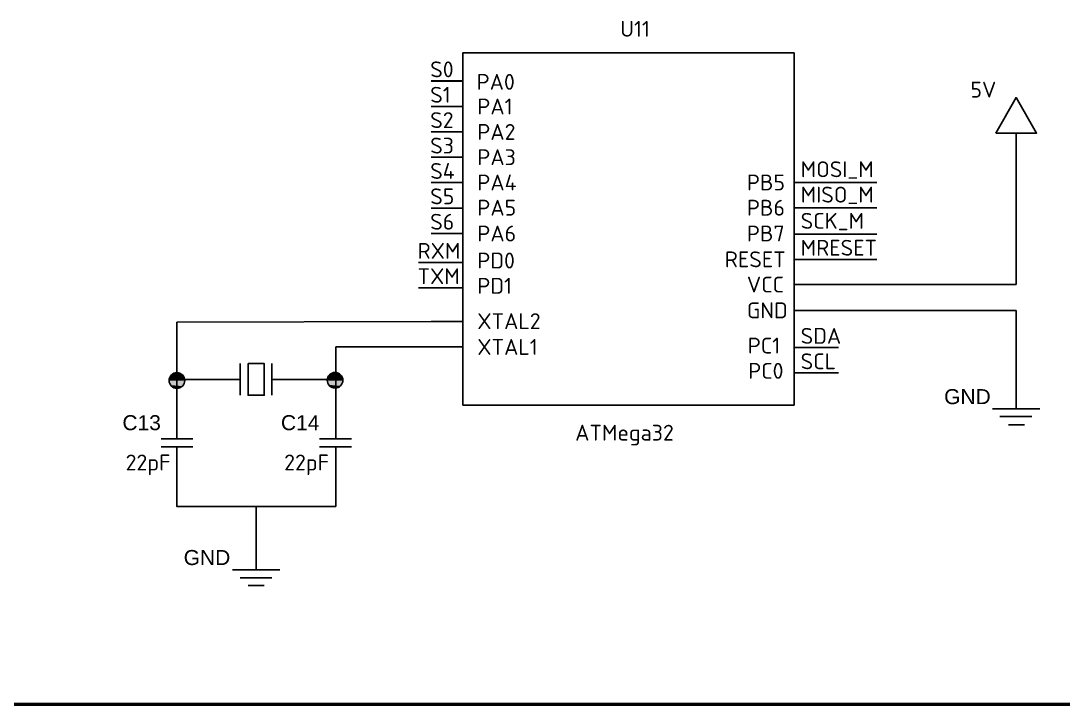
# Model space of a CAD drawing. Header units: inches. Extents: x 0 to 954, y 0 to 618.
# Drawn here: x 140.3 to 222.4, y 159.6 to 213.5 of the extents above; entities that cross this region are included whole.
import ezdxf

# ---------------------------------------------------------------- set-up
doc = ezdxf.new("R2010")
doc.units = ezdxf.units.IN
doc.header["$MEASUREMENT"] = 0
for name, color, linetype in [('PDF_Geometry', 7, 'Continuous'), ('PDF_Solid Fills', 7, 'Continuous'), ('PDF_Text', 7, 'Continuous')]:
    doc.layers.add(name, color=color, linetype=linetype)
doc.styles.add('PDF Arial', font='arial.ttf')
doc.styles.add('PDF ISOCPEUR', font='isocpeur.ttf')

msp = doc.modelspace()

# ---------------------------------------------------------------- linework, layer by layer
for p, q in [((175.112, 208.743), (172.612, 208.743)), ((175.112, 206.743), (172.612, 206.743)), ((175.112, 204.743), (172.612, 204.743)), ((175.112, 202.737), (172.612, 202.737)), ((175.112, 200.737), (172.612, 200.737)), ((207.716, 200.753), (201.216, 200.753)), ((175.112, 198.737), (172.612, 198.737)), ((207.716, 198.753), (201.216, 198.753)), ((175.112, 196.737), (172.612, 196.737)), ((207.716, 196.687), (201.216, 196.687)), ((207.716, 194.687), (201.216, 194.687)), ((175.112, 194.442), (171.612, 194.442)), ((175.112, 192.442), (171.612, 192.442)), ((201.216, 192.7), (218.7, 192.7)), ((201.216, 190.657), (218.7, 190.657)), ((218.7, 190.657), (218.7, 182.905)), ((165.121, 187.795), (165.121, 185.213)), ((204.716, 187.74), (201.216, 187.74)), ((204.716, 185.74), (201.216, 185.74))]:
    msp.add_line(p, q)
at = {"layer": 'PDF_Geometry', "lineweight": 25}
for p, q in [((175.112, 208.76), (172.614, 208.76)), ((175.112, 206.728), (172.614, 206.728)), ((175.112, 204.738), (172.614, 204.738)), ((175.112, 202.748), (172.614, 202.748)), ((175.112, 200.759), (172.614, 200.759)), ((175.112, 198.727), (172.614, 198.727)), ((175.112, 196.737), (172.614, 196.737)), ((172.614, 189.785), (152.59, 189.742)), ((175.112, 189.785), (172.614, 189.785)), ((172.614, 187.795), (165.121, 187.795)), ((175.112, 187.795), (172.614, 187.795))]:
    msp.add_line(p, q, dxfattribs=at)
at = {"layer": 'PDF_Geometry', "lineweight": 50}
msp.add_line((137.701, 159.64), (414.966, 159.64), dxfattribs=at)
at = {"layer": 'PDF_Geometry', "lineweight": 25}
for points in [[(175.112, 183.211), (201.216, 183.211), (201.216, 210.961), (175.112, 210.961)], [(217.092, 204.644), (220.309, 204.644), (218.7, 207.438)], [(158.207, 186.483), (159.477, 186.483), (159.477, 183.985), (158.207, 183.985)]]:
    msp.add_lwpolyline(points, close=True, dxfattribs=at)
for points in [[(218.7, 192.7), (218.7, 199.649), (218.7, 202.146), (218.7, 204.644)], [(152.576, 185.001), (152.576, 189.742)], [(157.572, 186.483), (157.572, 183.985)], [(160.07, 186.483), (160.07, 183.985)], [(157.572, 185.213), (155.074, 185.213), (152.576, 185.213), (152.576, 182.715), (152.576, 180.556)], [(160.07, 185.213), (162.567, 185.213), (165.107, 185.213), (165.107, 182.715), (165.107, 180.556)], [(216.838, 182.905), (220.563, 182.905)], [(217.43, 182.312), (219.928, 182.312)], [(218.087, 181.661), (219.357, 181.661)], [(151.349, 180.556), (153.846, 180.556)], [(151.349, 179.921), (153.846, 179.921)], [(152.576, 179.921), (152.576, 177.719), (152.576, 175.222), (165.107, 175.222), (165.107, 177.719), (165.107, 179.921)], [(163.837, 180.556), (166.335, 180.556)], [(163.837, 179.921), (166.335, 179.921)], [(158.842, 175.222), (158.842, 172.724), (158.842, 170.226)], [(156.979, 170.226), (160.705, 170.226)], [(157.572, 169.591), (160.07, 169.591)], [(158.207, 168.998), (159.477, 168.998)]]:
    msp.add_lwpolyline(points, dxfattribs=at)
at = {"layer": 'PDF_Geometry', "lineweight": 0}
for points in [[(152.571, 185.716), (152.487, 185.716), (152.571, 185.716)], [(165.032, 185.734), (164.948, 185.734), (165.032, 185.734)]]:
    msp.add_lwpolyline(points, dxfattribs=at)
at = {"layer": 'PDF_Geometry', "lineweight": 25}
for centre in [(152.592, 185.144), (165.053, 185.162)]:
    msp.add_circle(centre, 0.614, dxfattribs=at)
at = {"layer": 'PDF_Solid Fills', "transparency": 33554559}
for points in [[(152.19, 185.589), (152.571, 185.504), (152.106, 185.504)], [(152.275, 185.673), (152.571, 185.589), (152.19, 185.589)], [(152.571, 185.589), (152.19, 185.589), (152.571, 185.504)], [(152.36, 185.716), (152.571, 185.673), (152.275, 185.673)], [(152.571, 185.673), (152.275, 185.673), (152.571, 185.589)], [(152.487, 185.716), (152.571, 185.716), (152.36, 185.716)], [(152.571, 185.716), (152.36, 185.716), (152.571, 185.673)], [(152.571, 185.758), (152.571, 185.716), (152.487, 185.716)], [(152.783, 185.716), (152.783, 185.716), (152.571, 185.716)], [(152.783, 185.716), (152.571, 185.716), (152.698, 185.716)], [(152.783, 185.716), (152.571, 185.716), (152.91, 185.673)], [(152.571, 185.716), (152.91, 185.673), (152.571, 185.673)], [(152.91, 185.673), (152.571, 185.673), (152.995, 185.589)], [(152.571, 185.673), (152.995, 185.589), (152.571, 185.589)], [(152.995, 185.589), (152.571, 185.589), (153.037, 185.504)], [(152.571, 185.589), (153.037, 185.504), (152.571, 185.504)], [(164.651, 185.607), (165.032, 185.522), (164.567, 185.522)], [(164.736, 185.692), (165.032, 185.607), (164.651, 185.607)], [(165.032, 185.607), (164.651, 185.607), (165.032, 185.522)], [(164.821, 185.734), (165.032, 185.692), (164.736, 185.692)], [(165.032, 185.692), (164.736, 185.692), (165.032, 185.607)], [(164.948, 185.734), (165.032, 185.734), (164.821, 185.734)], [(165.032, 185.734), (164.821, 185.734), (165.032, 185.692)], [(165.032, 185.776), (165.032, 185.734), (164.948, 185.734)], [(165.244, 185.734), (165.244, 185.734), (165.032, 185.734)], [(165.244, 185.734), (165.032, 185.734), (165.159, 185.734)], [(165.244, 185.734), (165.032, 185.734), (165.371, 185.692)], [(165.032, 185.734), (165.371, 185.692), (165.032, 185.692)], [(165.371, 185.692), (165.032, 185.692), (165.456, 185.607)], [(165.032, 185.692), (165.456, 185.607), (165.032, 185.607)], [(165.456, 185.607), (165.032, 185.607), (165.498, 185.522)], [(165.032, 185.607), (165.498, 185.522), (165.032, 185.522)], [(151.979, 185.208), (152.571, 185.123), (151.936, 185.123)], [(153.206, 185.123), (151.936, 185.123), (153.206, 184.996)], [(151.936, 185.123), (153.206, 184.996), (151.979, 184.996)], [(152.021, 185.419), (152.571, 185.335), (151.979, 185.335)], [(152.571, 185.335), (151.979, 185.335), (152.571, 185.208)], [(151.979, 185.335), (152.571, 185.208), (151.979, 185.208)], [(152.571, 185.208), (151.979, 185.208), (152.571, 185.123)], [(153.206, 184.996), (151.979, 184.996), (153.164, 184.869)], [(151.979, 184.996), (153.164, 184.869), (151.979, 184.869)], [(153.164, 184.869), (151.979, 184.869), (153.122, 184.784)], [(151.979, 184.869), (153.122, 184.784), (152.063, 184.784)], [(152.106, 185.504), (152.571, 185.419), (152.021, 185.419)], [(152.571, 185.419), (152.021, 185.419), (152.571, 185.335)], [(153.122, 184.784), (152.063, 184.784), (153.037, 184.7)], [(152.063, 184.784), (153.037, 184.7), (152.106, 184.7)], [(152.571, 185.504), (152.106, 185.504), (152.571, 185.419)], [(153.037, 185.504), (152.571, 185.504), (153.122, 185.419)], [(152.571, 185.504), (153.122, 185.419), (152.571, 185.419)], [(153.122, 185.419), (152.571, 185.419), (153.164, 185.335)], [(152.571, 185.419), (153.164, 185.335), (152.571, 185.335)], [(153.164, 185.335), (152.571, 185.335), (153.206, 185.208)], [(152.571, 185.335), (153.206, 185.208), (152.571, 185.208)], [(152.698, 185.171), (152.571, 185.214), (152.571, 185.171)], [(153.206, 185.208), (152.571, 185.208), (153.206, 185.123)], [(152.571, 185.208), (153.206, 185.123), (152.571, 185.123)], [(164.44, 185.226), (165.032, 185.141), (164.397, 185.141)], [(165.667, 185.141), (164.397, 185.141), (165.667, 185.014)], [(164.397, 185.141), (165.667, 185.014), (164.44, 185.014)], [(164.482, 185.438), (165.032, 185.353), (164.44, 185.353)], [(165.032, 185.353), (164.44, 185.353), (165.032, 185.226)], [(164.44, 185.353), (165.032, 185.226), (164.44, 185.226)], [(165.032, 185.226), (164.44, 185.226), (165.032, 185.141)], [(165.667, 185.014), (164.44, 185.014), (165.625, 184.887)], [(164.44, 185.014), (165.625, 184.887), (164.44, 184.887)], [(165.625, 184.887), (164.44, 184.887), (165.583, 184.803)], [(164.44, 184.887), (165.583, 184.803), (164.524, 184.803)], [(164.567, 185.522), (165.032, 185.438), (164.482, 185.438)], [(165.032, 185.438), (164.482, 185.438), (165.032, 185.353)], [(165.583, 184.803), (164.524, 184.803), (165.498, 184.718)], [(164.524, 184.803), (165.498, 184.718), (164.567, 184.718)], [(165.032, 185.522), (164.567, 185.522), (165.032, 185.438)], [(165.498, 185.522), (165.032, 185.522), (165.583, 185.438)], [(165.032, 185.522), (165.583, 185.438), (165.032, 185.438)], [(165.583, 185.438), (165.032, 185.438), (165.625, 185.353)], [(165.032, 185.438), (165.625, 185.353), (165.032, 185.353)], [(165.625, 185.353), (165.032, 185.353), (165.667, 185.226)], [(165.032, 185.353), (165.667, 185.226), (165.032, 185.226)], [(165.159, 185.19), (165.032, 185.232), (165.032, 185.19)], [(165.667, 185.226), (165.032, 185.226), (165.667, 185.141)], [(165.032, 185.226), (165.667, 185.141), (165.032, 185.141)], [(153.037, 184.7), (152.106, 184.7), (152.952, 184.615)], [(152.106, 184.7), (152.952, 184.615), (152.19, 184.615)], [(152.952, 184.615), (152.19, 184.615), (152.868, 184.573)], [(152.19, 184.615), (152.868, 184.573), (152.317, 184.573)], [(152.868, 184.573), (152.317, 184.573), (152.741, 184.53)], [(165.498, 184.718), (164.567, 184.718), (165.413, 184.633)], [(164.567, 184.718), (165.413, 184.633), (164.651, 184.633)], [(165.413, 184.633), (164.651, 184.633), (165.329, 184.591)], [(164.651, 184.633), (165.329, 184.591), (164.778, 184.591)], [(165.329, 184.591), (164.778, 184.591), (165.202, 184.549)]]:
    msp.add_solid(points, dxfattribs=at)

# ---------------------------------------------------------------- texts
at = {"layer": 'PDF_Text', "char_height": 1.2499, "attachment_point": 7, "style": 'PDF ISOCPEUR'}
for s, insert, width in [('U11', (187.518, 212.231), 1.0558), ('MOSI_M', (201.728, 201.046), 1.47979), ('S5', (172.549, 199.029), 1.47979), ('SCK_M', (201.728, 196.98), 1.47979), ('RXM', (171.549, 194.734), 1.47979), ('SDA', (201.728, 188.032), 1.47979)]:
    msp.add_mtext(s, dxfattribs=dict(at, insert=insert, width=width))
at = {"layer": 'PDF_Text', "attachment_point": 7}
for s, insert, char_height, style in [('S0', (172.549, 209.036), 1.2499, 'PDF ISOCPEUR'), ('PA0', (176.202, 208.048), 1.2499, 'PDF ISOCPEUR'), ('5V', (215.102, 207.438), 1.2499, 'PDF ISOCPEUR'), ('S1', (172.549, 207.036), 1.2499, 'PDF ISOCPEUR'), ('PA1', (176.255, 206.112), 1.2499, 'PDF ISOCPEUR'), ('S2', (172.549, 205.036), 1.2499, 'PDF ISOCPEUR'), ('PA2', (176.255, 204.103), 1.2499, 'PDF ISOCPEUR'), ('S3', (172.549, 203.029), 1.2499, 'PDF ISOCPEUR'), ('PA3', (176.255, 202.113), 1.2499, 'PDF ISOCPEUR'), ('S4', (172.549, 201.029), 1.2499, 'PDF ISOCPEUR'), ('PA4', (176.255, 200.124), 1.2499, 'PDF ISOCPEUR'), ('PB5', (197.491, 200.124), 1.2499, 'PDF ISOCPEUR'), ('MISO_M', (201.728, 199.046), 1.2499, 'PDF ISOCPEUR'), ('PA5', (176.255, 198.134), 1.2499, 'PDF ISOCPEUR'), ('PB6', (197.491, 198.134), 1.2499, 'PDF ISOCPEUR'), ('S6', (172.549, 197.029), 1.2499, 'PDF ISOCPEUR'), ('PA6', (176.255, 196.102), 1.2499, 'PDF ISOCPEUR'), ('PB7', (197.491, 196.102), 1.2499, 'PDF ISOCPEUR'), ('MRESET', (201.728, 194.98), 1.2499, 'PDF ISOCPEUR'), ('PD0', (176.255, 193.971), 1.2499, 'PDF ISOCPEUR'), ('RESET', (195.75, 194.067), 1.2499, 'PDF ISOCPEUR'), ('TXM', (171.549, 192.734), 1.2499, 'PDF ISOCPEUR'), ('PD1', (176.255, 191.981), 1.2499, 'PDF ISOCPEUR'), ('VCC', (197.491, 192.078), 1.2499, 'PDF ISOCPEUR'), ('GND', (197.491, 190.046), 1.2499, 'PDF ISOCPEUR'), ('XTAL2', (176.255, 189.192), 1.2499, 'PDF ISOCPEUR'), ('XTAL1', (176.255, 187.16), 1.2499, 'PDF ISOCPEUR'), ('PC1', (197.558, 187.269), 1.2499, 'PDF ISOCPEUR'), ('SCL', (201.728, 186.032), 1.2499, 'PDF ISOCPEUR'), ('PC0', (197.591, 185.279), 1.2499, 'PDF ISOCPEUR'), ('GND', (213.028, 183.265), 1.1829, 'PDF Arial'), ('C13', (148.301, 181.212), 1.1829, 'PDF Arial'), ('C14', (160.789, 181.212), 1.1829, 'PDF Arial'), ('ATMega32', (183.965, 180.029), 1.2499, 'PDF ISOCPEUR'), ('22pF', (148.555, 177.683), 1.2499, 'PDF ISOCPEUR'), ('22pF', (161.043, 177.683), 1.2499, 'PDF ISOCPEUR'), ('GND', (153.127, 170.586), 1.1829, 'PDF Arial')]:
    msp.add_mtext(s, dxfattribs=dict(at, insert=insert, char_height=char_height, style=style))

doc.saveas('drawing.dxf')
